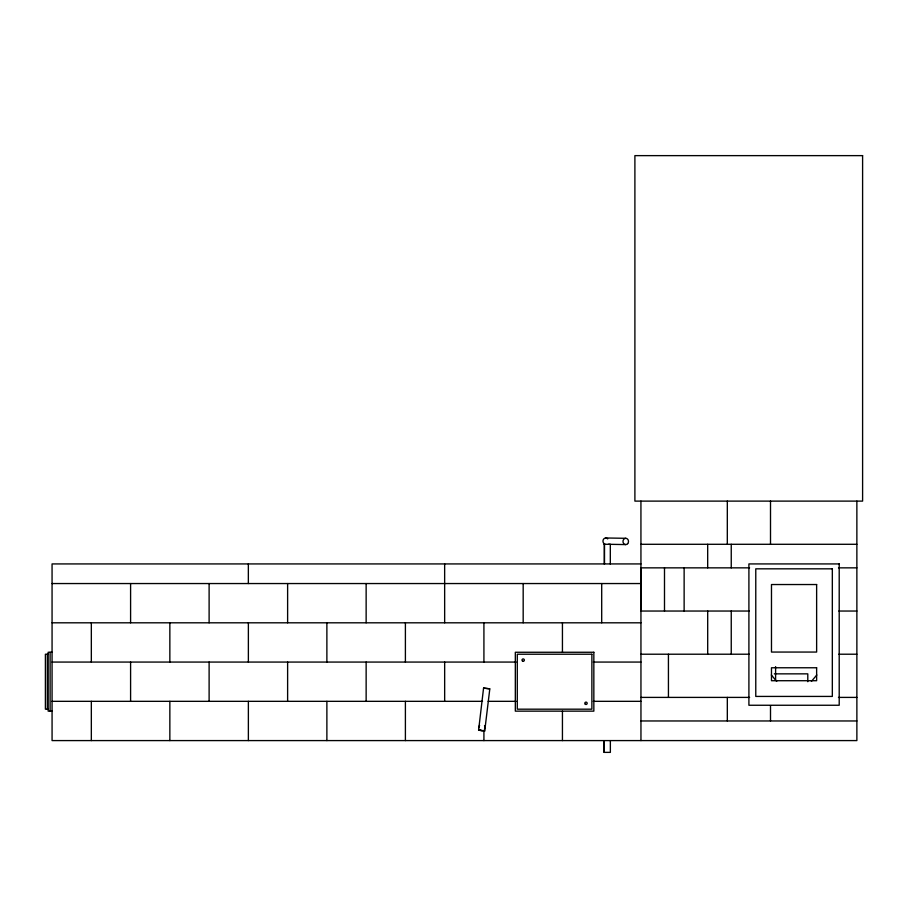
<?xml version="1.0" encoding="UTF-8"?>
<svg xmlns="http://www.w3.org/2000/svg" width="908" height="908" viewBox="0 0 908 908"><rect width="100%" height="100%" fill="white"/><g stroke="black" fill="none" stroke-linecap="round" stroke-linejoin="round"><path stroke-width="1.36" d="M610.358 741.041L610.358 752.369L604.092 752.369L604.149 741.041M604.138 752.369L604.149 741.087M478.595 730.191L483.567 688.094L487.494 688.548L489.809 688.843L484.724 730.94L478.595 730.202L484.724 730.94M811.4 681.375L816.803 674.996M604.138 544.289L610.312 544.289L610.312 564.106M640.935 544.289L856.868 544.289M640.935 563.925L52.062 563.925L52.074 740.587L856.88 740.587L856.868 501.114M749.588 567.852L640.946 567.852L640.946 611.039L749.259 611.039M838.515 567.852L856.88 567.852M52.062 583.549L640.957 583.549M838.867 611.039L856.88 611.039M52.074 622.809L640.957 622.809M52.074 652.262L48.147 652.262L48.147 711.146L52.074 711.146M48.147 654.214L45.4 654.214L45.4 709.182L48.147 709.182M640.957 654.214L749.259 654.214M838.867 654.214L856.88 654.214M52.074 662.068L516.164 662.068M593.287 662.068L640.957 662.068M774.32 673.85L807.791 673.85L807.791 681.704M640.957 697.401L749.611 697.401M838.47 697.401L856.88 697.401M52.074 701.328L482.523 701.328M488.129 701.328L516.164 701.328M593.287 701.328L640.957 701.328M640.957 720.963L856.88 720.963M605.738 537.99L625.748 538.296M608.53 544.289L625.737 544.584M489.696 688.843L483.567 688.094M771.323 674.996L776.715 681.375M775.602 666.62L775.602 680.194M770.506 501.114L770.506 544.289M770.506 705.72L770.506 720.963M731.246 544.289L731.246 567.852M731.246 611.039L731.246 654.214M727.319 501.114L727.308 544.289M727.319 697.401L727.319 720.963M707.684 544.289L707.684 567.852M707.695 611.039L707.695 654.214M684.133 567.852L684.133 611.039M668.424 654.214L668.436 697.401M664.497 567.852L664.497 611.039M640.935 501.114L640.957 740.587M601.698 583.549L601.698 622.809M562.438 622.809L562.438 652.262M562.438 711.146L562.438 740.587M523.178 583.549L523.178 622.809M483.919 622.809L483.919 662.068M483.919 730.77L483.919 740.587M444.648 563.925L444.659 622.809M444.659 662.068L444.659 701.328M405.399 622.809L405.399 662.068M405.399 701.328L405.399 740.587M366.14 583.549L366.14 622.809M366.14 662.068L366.14 701.328M326.88 622.809L326.88 662.068M326.88 701.328L326.88 740.587M287.62 583.549L287.62 622.809M287.62 662.068L287.62 701.328M248.349 563.925L248.349 583.549M248.372 622.809L248.372 662.068M248.372 701.328L248.372 740.587M209.112 583.549L209.112 622.809M209.112 662.068L209.112 701.328M169.853 622.809L169.853 662.068M169.853 701.328L169.853 740.587M130.593 583.549L130.593 622.809M130.593 662.068L130.593 701.328M91.333 622.809L91.333 662.068M91.333 701.328L91.333 740.587M50.11 652.262L50.11 711.146M47.364 654.214L47.364 709.182M484.52 725.651A3.099 3.099 0 0 1 484.35 729.408M482.25 730.509A3.099 3.099 0 0 1 479.991 729.794M478.902 727.683A3.099 3.099 0 0 1 479.617 725.424M605.012 544.164A3.144 2.769 -89.1 0 1 603.343 539.556A3.144 2.769 -89.1 0 1 607.702 538.909M604.422 544.289L604.41 564.061L604.422 544.289M862.6 155.631L634.896 155.631L634.896 501.114L862.6 501.114L862.6 155.631M839.208 563.925L748.907 563.925L748.907 705.255L839.208 705.255L839.208 563.925M832.33 568.828L755.774 568.828L755.774 696.425L832.33 696.425L832.33 568.828M816.633 584.536L771.482 584.536L771.482 652.058L816.633 652.058L816.633 584.536M593.843 652.262L515.324 652.262L515.324 711.146L593.843 711.146L593.843 652.262M591.88 654.214L517.288 654.214L517.288 709.182L591.88 709.182L591.88 654.214M816.633 667.766L771.482 667.766L771.482 680.716L816.633 680.716L816.633 667.766M522.588 661.126A1.18 1.18 0 0 0 524.359 660.105A1.18 1.18 0 0 0 522.588 659.083A1.18 1.18 0 0 0 522.588 661.126M585.399 704.313A1.18 1.18 0 0 0 587.17 703.291A1.18 1.18 0 0 0 585.399 702.27A1.18 1.18 0 0 0 585.399 704.313M627.689 543.665A3.144 2.769 -89.1 0 0 626.463 538.41A3.144 2.769 -89.1 0 0 623.07 542.258A3.144 2.769 -89.1 0 0 627.689 543.665"/></g></svg>
